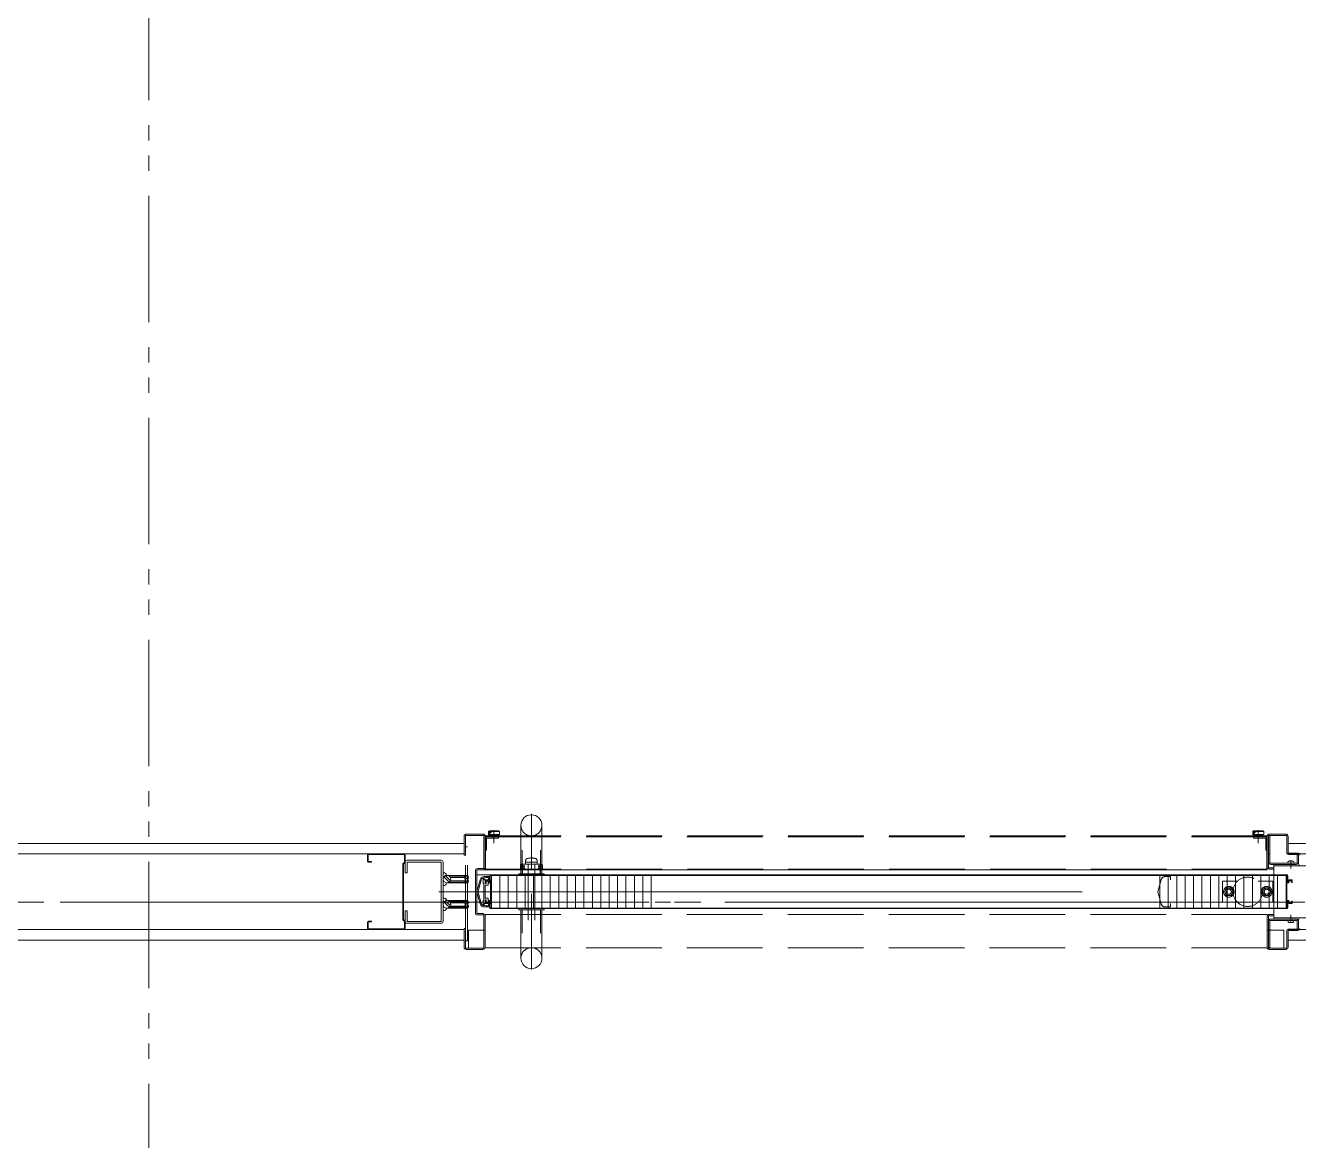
# Model space of a CAD drawing. Units: millimetres at full size. Extents: x -12803 to 120774, y -9413 to 101127.
# Drawn here: x 97128 to 98642, y 8513 to 9839 of the extents above; entities that cross this region are included whole.
import ezdxf

# ---------------------------------------------------------------- set-up
doc = ezdxf.new("R2010")
doc.units = ezdxf.units.MM
doc.header["$LTSCALE"] = 30
for name, pattern in [('CHAIN2', [12, 9, -1, 1, -1]), ('DASHED3', [4, 3, -1]), ('DOUBLE_CHAIN1', [8.8, 5, -1, 0.6, -0.6, 0.6, -1])]:
    doc.linetypes.add(name, pattern=pattern)
doc.layers.add('0-0_NoName', color=7, linetype='Continuous')
for name, color, linetype, lineweight in [('2-0_通芯', 7, 'DOUBLE_CHAIN1', 15), ('2-2_間仕切り芯', 7, 'DOUBLE_CHAIN1', 15), ('2-3_間仕切り', 7, 'Continuous', 15), ('2-A_建具', 7, 'Continuous', 15), ('3-2_AIHO08-壁芯', 7, 'CHAIN2', 15)]:
    doc.layers.add(name, color=color, linetype=linetype, lineweight=lineweight)

# ---------------------------------------------------------------- blocks, each defined once
blk = doc.blocks.new('グループ部品-732')
at = {"layer": '2-2_間仕切り芯'}
blk.add_line((83968.72, 8796.41), (114317.38, 8796.41), dxfattribs=at)
at = {"layer": '2-3_間仕切り'}
for p, q in [((95606.86, 8866.41), (97649.36, 8866.41)), ((98629.36, 8866.41), (103554.36, 8866.41)), ((94724.36, 8853.91), (97649.36, 8853.91)), ((98629.36, 8853.91), (103566.86, 8853.91)), ((94724.36, 8763.91), (97649.36, 8763.91)), ((98629.36, 8763.91), (113381.86, 8763.91)), ((94724.36, 8751.41), (97649.36, 8751.41)), ((98629.36, 8751.41), (113394.36, 8751.41))]:
    blk.add_line(p, q, dxfattribs=at)
at = {"layer": '2-A_建具', "linetype": 'DASHED3'}
for p, q in [((97729.36, 8716.41), (97729.36, 8901.41)), ((97674.86, 8875.61), (98604.36, 8875.61)), ((97674.86, 8835.91), (97674.86, 8875.61)), ((98604.36, 8874.41), (97674.86, 8874.41)), ((97678.36, 8880.41), (97679.36, 8881.41)), ((97678.36, 8880.41), (97678.36, 8876.91)), ((97678.86, 8876.41), (97678.36, 8876.91)), ((97678.36, 8876.91), (97691.36, 8876.91)), ((97678.86, 8880.41), (97678.86, 8876.91)), ((97678.86, 8876.41), (97690.86, 8876.41)), ((97679.36, 8881.41), (97690.36, 8881.41)), ((97679.36, 8880.41), (97679.36, 8877.41)), ((97679.86, 8880.41), (97679.86, 8877.91)), ((97679.86, 8876.41), (97679.86, 8875.61)), ((97680.36, 8880.41), (97680.36, 8878.41)), ((97680.86, 8880.41), (97680.86, 8878.91)), ((97681.36, 8880.41), (97681.36, 8879.41)), ((97681.86, 8880.41), (97681.86, 8879.91)), ((97682.86, 8875.61), (97682.86, 8876.41)), ((97684.86, 8866.62), (97684.86, 8882.26)), ((97686.86, 8875.61), (97686.86, 8876.41)), ((97689.86, 8876.41), (97689.86, 8875.61)), ((97690.36, 8872.81), (97690.36, 8874.41)), ((97690.86, 8876.41), (97691.36, 8876.91)), ((97691.36, 8880.41), (97691.36, 8876.91)), ((98587.36, 8880.41), (98588.36, 8881.41)), ((98587.36, 8880.41), (98587.36, 8876.91)), ((98587.86, 8876.41), (98587.36, 8876.91)), ((98587.36, 8876.91), (98600.36, 8876.91)), ((98587.86, 8880.41), (98587.86, 8876.91)), ((98587.86, 8876.41), (98599.86, 8876.41)), ((98588.36, 8881.41), (98599.36, 8881.41)), ((98588.36, 8880.41), (98588.36, 8877.41)), ((98588.36, 8872.81), (98588.36, 8874.41)), ((98588.86, 8880.41), (98588.86, 8877.91)), ((98588.86, 8876.41), (98588.86, 8875.61)), ((98589.36, 8880.41), (98589.36, 8878.41)), ((98589.86, 8880.41), (98589.86, 8878.91)), ((98590.36, 8880.41), (98590.36, 8879.41)), ((98590.86, 8880.41), (98590.86, 8879.91)), ((98591.86, 8875.61), (98591.86, 8876.41)), ((98593.86, 8866.62), (98593.86, 8882.26)), ((98595.86, 8875.61), (98595.86, 8876.41)), ((98598.86, 8876.41), (98598.86, 8875.61)), ((98599.86, 8876.41), (98600.36, 8876.91)), ((98600.36, 8880.41), (98600.36, 8876.91)), ((98603.86, 8835.91), (98603.86, 8875.61)), ((97650.96, 8750.41), (97650.96, 8862.41)), ((97653.26, 8862.41), (97650.96, 8862.41)), ((97653.26, 8750.41), (97653.26, 8862.41)), ((97675.96, 8858.41), (97674.36, 8858.41)), ((97675.96, 8872.81), (97690.36, 8872.81)), ((97675.96, 8858.41), (97675.96, 8872.81)), ((97718.36, 8830.41), (97718.36, 8858.28)), ((97740.36, 8830.41), (97740.36, 8858.28)), ((98602.76, 8872.81), (98588.36, 8872.81)), ((98602.76, 8858.41), (98602.76, 8872.81)), ((98604.36, 8858.41), (98602.76, 8858.41)), ((97722.36, 8841.91), (97722.36, 8845.57)), ((97722.36, 8843.91), (97736.36, 8843.91)), ((97736.36, 8841.91), (97736.36, 8845.57)), ((98607.56, 8853.91), (98605.96, 8853.91)), ((98632.56, 8845.61), (98632.56, 8836.43)), ((98636.06, 8843.01), (98636.06, 8843.84)), ((97674.86, 8835.91), (98604.36, 8835.91)), ((97721.44, 8838.41), (97716.26, 8838.41)), ((97717.06, 8841.91), (97716.86, 8841.91)), ((97717.06, 8834.91), (97716.86, 8834.91)), ((97717.06, 8841.91), (97717.06, 8834.91)), ((97717.06, 8841.91), (97719.06, 8839.91)), ((97717.06, 8834.91), (97719.06, 8836.91)), ((97718.86, 8830.41), (97718.86, 8840.91)), ((97719.06, 8839.91), (97721.44, 8839.91)), ((97719.06, 8836.91), (97721.44, 8836.91)), ((97738.86, 8841.91), (97719.86, 8841.91)), ((97725.36, 8841.91), (97725.36, 8775.2)), ((97733.36, 8775.2), (97733.36, 8841.91)), ((97739.66, 8839.91), (97737.28, 8839.91)), ((97742.46, 8838.41), (97737.28, 8838.41)), ((97739.66, 8836.91), (97737.28, 8836.91)), ((97741.66, 8841.91), (97739.66, 8839.91)), ((97741.66, 8834.91), (97739.66, 8836.91)), ((97739.86, 8830.41), (97739.86, 8840.91)), ((97741.66, 8841.91), (97741.86, 8841.91)), ((97741.66, 8841.91), (97741.66, 8834.91)), ((97741.66, 8834.91), (97741.86, 8834.91)), ((98612.36, 8828.91), (98612.36, 8788.91)), ((98474.36, 8809.19), (98478.33, 8823.27)), ((98483.14, 8826.91), (98489.36, 8826.91)), ((98489.36, 8826.91), (98489.36, 8822.91)), ((98551.36, 8821.41), (98551.36, 8796.41)), ((98569.11, 8821.41), (98551.36, 8821.41)), ((98611.36, 8821.41), (98593.6, 8821.41)), ((98611.36, 8821.41), (98611.36, 8796.41)), ((98474.36, 8808.63), (98474.36, 8809.19)), ((98474.36, 8808.63), (98478.33, 8794.55)), ((97718.36, 8787.41), (97718.36, 8759.54)), ((97740.36, 8787.41), (97740.36, 8759.54)), ((98483.14, 8790.91), (98489.36, 8790.91)), ((98489.36, 8794.91), (98489.36, 8790.91)), ((98569.11, 8796.41), (98551.36, 8796.41)), ((98611.36, 8796.41), (98593.6, 8796.41)), ((98604.36, 8781.91), (97674.36, 8781.91)), ((98632.56, 8772.21), (98632.56, 8781.39)), ((97654.36, 8742.21), (97654.36, 8763.21)), ((97674.36, 8763.21), (97654.36, 8763.21)), ((98624.36, 8763.21), (98604.36, 8763.21)), ((98624.36, 8763.21), (98624.36, 8742.21)), ((97653.26, 8750.41), (97650.96, 8750.41)), ((98604.36, 8742.21), (97654.36, 8742.21))]:
    blk.add_line(p, q, dxfattribs=at)
at = {"layer": '2-A_建具'}
for p, q in [((97649.36, 8852.41), (97649.36, 8875.01)), ((97650.96, 8852.41), (97650.96, 8875.81)), ((97672.76, 8875.81), (97650.96, 8875.81)), ((97671.96, 8877.41), (97651.76, 8877.41)), ((97672.76, 8836.51), (97672.76, 8875.81)), ((97674.36, 8837.31), (97674.36, 8875.01)), ((97716.86, 8830.41), (97716.86, 8887.91)), ((97741.86, 8830.41), (97741.86, 8887.91)), ((98604.36, 8838.31), (98604.36, 8875.01)), ((98627.76, 8875.81), (98605.96, 8875.81)), ((98607.56, 8875.31), (98605.96, 8875.31)), ((98626.96, 8877.41), (98606.76, 8877.41)), ((98607.56, 8843.01), (98607.56, 8875.31)), ((98627.76, 8855.71), (98627.76, 8875.81)), ((98629.36, 8854.91), (98629.36, 8875.01)), ((97534.36, 8845.11), (97534.36, 8852.71)), ((97535.16, 8853.11), (97535.16, 8844.71)), ((97578.56, 8853.11), (97535.16, 8853.11)), ((97539.36, 8844.71), (97535.16, 8844.71)), ((97578.16, 8853.91), (97535.56, 8853.91)), ((97539.36, 8843.91), (97535.56, 8843.91)), ((97539.36, 8843.91), (97539.36, 8844.71)), ((97576.56, 8842.24), (97578.56, 8844.24)), ((97577.36, 8841.91), (97579, 8843.56)), ((97578.56, 8853.11), (97578.56, 8844.24)), ((97579.36, 8844.41), (97579.36, 8852.71)), ((97579.36, 8844.01), (97579.36, 8831.41)), ((97622.06, 8844.11), (97581.66, 8844.11)), ((97581.66, 8844.11), (97581.66, 8831.41)), ((97621.96, 8846.41), (97581.76, 8846.41)), ((97622.06, 8844.11), (97622.06, 8773.71)), ((97624.36, 8844.01), (97624.36, 8773.81)), ((97650.96, 8852.41), (97649.36, 8852.41)), ((98640.16, 8843.01), (98607.56, 8843.01)), ((98629.06, 8843.01), (98629.06, 8843.84)), ((98640.96, 8854.91), (98629.36, 8854.91)), ((98641.76, 8853.31), (98630.16, 8853.31)), ((98640.16, 8843.01), (98640.16, 8853.31)), ((98641.76, 8842.21), (98641.76, 8853.31)), ((97576.56, 8842.24), (97576.56, 8775.58)), ((97577.36, 8841.91), (97577.36, 8775.91)), ((97581.66, 8831.41), (97579.36, 8831.41)), ((97624.36, 8816.45), (97624.36, 8831.37)), ((97626.8, 8828.19), (97632.95, 8822.04)), ((97652.86, 8828.41), (97628.86, 8828.41)), ((97662.76, 8783.71), (97662.76, 8834.11)), ((97671.96, 8834.91), (97664.36, 8834.91)), ((98604.36, 8834.91), (97664.36, 8834.91)), ((98604.36, 8828.91), (97664.36, 8828.91)), ((97672.76, 8836.51), (97665.16, 8836.51)), ((97679.76, 8821.41), (97679.76, 8828.01)), ((97680.36, 8821.41), (97680.36, 8828.31)), ((98628.36, 8828.31), (97680.36, 8828.31)), ((97880.73, 8828.91), (97680.66, 8828.91)), ((97680.86, 8828.16), (97681.36, 8828.16)), ((97681.86, 8789.51), (97681.86, 8828.31)), ((97691.86, 8789.51), (97691.86, 8828.31)), ((97701.86, 8789.51), (97701.86, 8828.31)), ((97711.86, 8789.51), (97711.86, 8828.31)), ((97744.36, 8830.41), (97714.36, 8830.41)), ((97714.36, 8828.91), (97714.36, 8830.41)), ((97721.86, 8789.51), (97721.86, 8828.31)), ((97731.86, 8789.51), (97731.86, 8828.31)), ((97741.86, 8789.51), (97741.86, 8828.31)), ((97744.36, 8828.91), (97744.36, 8830.41)), ((97751.86, 8789.51), (97751.86, 8828.31)), ((97761.86, 8789.51), (97761.86, 8828.31)), ((97771.86, 8789.51), (97771.86, 8828.31)), ((97781.86, 8789.51), (97781.86, 8828.31)), ((97791.86, 8789.51), (97791.86, 8828.31)), ((97801.86, 8789.51), (97801.86, 8828.31)), ((97811.86, 8789.51), (97811.86, 8828.31)), ((97821.86, 8789.51), (97821.86, 8828.31)), ((97831.86, 8789.51), (97831.86, 8828.31)), ((97841.86, 8789.51), (97841.86, 8828.31)), ((97851.86, 8789.51), (97851.86, 8828.31)), ((97861.86, 8789.51), (97861.86, 8828.31)), ((97871.86, 8789.51), (97871.86, 8828.31)), ((98628.06, 8828.91), (98472.73, 8828.91)), ((98476.86, 8789.51), (98476.86, 8828.31)), ((98486.86, 8789.51), (98486.86, 8828.31)), ((98496.86, 8789.51), (98496.86, 8828.31)), ((98506.86, 8789.51), (98506.86, 8828.31)), ((98516.86, 8789.51), (98516.86, 8828.31)), ((98526.86, 8789.51), (98526.86, 8828.31)), ((98536.86, 8789.51), (98536.86, 8828.31)), ((98546.86, 8789.51), (98546.86, 8828.31)), ((98556.86, 8789.51), (98556.86, 8828.31)), ((98566.86, 8789.51), (98566.86, 8828.31)), ((98576.86, 8789.51), (98576.86, 8828.31)), ((98586.86, 8789.51), (98586.86, 8828.31)), ((98596.86, 8789.51), (98596.86, 8828.31)), ((98612.36, 8835.91), (98606.76, 8835.91)), ((98606.86, 8789.51), (98606.86, 8828.31)), ((98639.36, 8841.41), (98608.36, 8841.41)), ((98612.36, 8841.41), (98612.36, 8828.91)), ((98612.36, 8839.81), (99464.36, 8839.81)), ((98616.86, 8789.51), (98616.86, 8828.31)), ((98626.86, 8789.51), (98626.86, 8828.31)), ((98627.86, 8828.16), (98627.36, 8828.16)), ((98628.96, 8821.41), (98628.96, 8828.01)), ((97625.39, 8826.78), (97631.72, 8820.44)), ((97652.86, 8819.41), (97628.86, 8819.41)), ((97651.7, 8827.41), (97631.68, 8827.41)), ((97654.01, 8820.41), (97631.68, 8820.41)), ((97651.37, 8825.91), (97632.89, 8825.91)), ((97654.34, 8821.91), (97632.89, 8821.91)), ((97651.36, 8823.81), (97651.36, 8823.91)), ((97664.43, 8809.45), (97668.33, 8823.27)), ((97665.99, 8809.45), (97669.77, 8822.86)), ((97671.86, 8825.41), (97671.86, 8818.91)), ((97671.86, 8818.91), (97672.86, 8818.91)), ((97672.86, 8818.91), (97672.86, 8798.91)), ((97673.14, 8826.91), (97679.36, 8826.91)), ((97673.36, 8825.41), (97673.36, 8822.91)), ((97673.36, 8822.91), (97674.36, 8822.91)), ((97674.36, 8822.91), (97674.36, 8818.66)), ((97674.36, 8822.41), (97674.86, 8820.91)), ((97674.36, 8818.66), (97675.56, 8818.66)), ((97674.36, 8816.66), (97677.86, 8816.66)), ((97674.36, 8816.66), (97674.36, 8801.16)), ((97678.01, 8822.91), (97674.86, 8822.91)), ((97675.36, 8825.71), (97678.16, 8825.71)), ((97675.56, 8821.16), (97675.56, 8818.66)), ((97676.06, 8821.66), (97677.36, 8821.66)), ((97677.86, 8821.16), (97677.86, 8816.66)), ((97678, 8821.91), (97678.47, 8819.8)), ((97678.16, 8825.71), (97678.16, 8822.91)), ((97678.16, 8822.91), (97679.36, 8822.91)), ((97678.95, 8819.41), (97680.86, 8819.41)), ((97678.99, 8822.07), (97679.36, 8820.41)), ((97679.36, 8826.91), (97679.36, 8822.91)), ((97679.36, 8820.41), (97680.86, 8820.41)), ((97679.76, 8821.41), (97680.36, 8821.41)), ((97680.86, 8798.41), (97680.86, 8819.41)), ((98627.86, 8823.16), (98627.86, 8820.41)), ((98628.36, 8823.16), (98627.86, 8823.16)), ((98629.36, 8820.41), (98627.86, 8820.41)), ((98629.76, 8819.41), (98627.86, 8819.41)), ((98627.86, 8819.41), (98627.86, 8798.41)), ((98629.72, 8822.07), (98629.36, 8820.41)), ((98630.71, 8821.91), (98630.25, 8819.8)), ((98630.71, 8822.91), (98633.86, 8822.91)), ((98634.36, 8822.41), (98634.36, 8820.41)), ((98384.36, 8808.91), (97619.36, 8808.91)), ((97624.36, 8786.45), (97624.36, 8801.37)), ((97626.8, 8798.19), (97632.95, 8792.04)), ((97652.86, 8798.41), (97628.86, 8798.41)), ((97651.7, 8797.41), (97631.68, 8797.41)), ((97664.43, 8808.37), (97668.33, 8794.55)), ((97665.99, 8808.37), (97669.77, 8794.96)), ((97671.86, 8798.91), (97672.86, 8798.91)), ((97671.86, 8792.41), (97671.86, 8798.91)), ((97674.36, 8801.16), (97677.86, 8801.16)), ((97674.36, 8799.16), (97675.56, 8799.16)), ((97675.56, 8796.66), (97675.56, 8799.16)), ((97677.86, 8796.66), (97677.86, 8801.16)), ((97678, 8795.91), (97678.47, 8798.02)), ((97678.95, 8798.41), (97680.86, 8798.41)), ((97678.99, 8795.75), (97679.36, 8797.41)), ((97679.36, 8797.41), (97680.86, 8797.41)), ((97680.86, 8794.66), (97680.86, 8797.41)), ((98629.76, 8798.41), (98627.86, 8798.41)), ((98629.36, 8797.41), (98627.86, 8797.41)), ((98629.72, 8795.75), (98629.36, 8797.41)), ((98630.71, 8795.91), (98630.25, 8798.02)), ((98634.36, 8795.41), (98634.36, 8797.41)), ((97712.27, 8796.41), (97529.36, 8796.41)), ((97581.66, 8786.41), (97579.36, 8786.41)), ((97579.36, 8786.41), (97579.36, 8773.81)), ((97581.66, 8786.41), (97581.66, 8773.71)), ((97625.39, 8796.78), (97631.72, 8790.44)), ((97652.86, 8789.41), (97628.86, 8789.41)), ((97654.01, 8790.41), (97631.68, 8790.41)), ((97651.37, 8795.91), (97632.89, 8795.91)), ((97654.34, 8791.91), (97632.89, 8791.91)), ((97651.36, 8793.81), (97651.36, 8793.91)), ((97673.14, 8790.91), (97679.36, 8790.91)), ((97673.36, 8792.41), (97673.36, 8794.91)), ((97678.01, 8794.91), (97674.86, 8794.91)), ((97675.36, 8792.11), (97678.16, 8792.11)), ((97676.06, 8796.16), (97677.36, 8796.16)), ((97678.16, 8794.91), (97679.36, 8794.91)), ((97678.16, 8792.11), (97678.16, 8794.91)), ((97679.36, 8790.91), (97679.36, 8794.91)), ((97679.76, 8796.41), (97680.36, 8796.41)), ((97679.76, 8789.81), (97679.76, 8796.41)), ((97680.36, 8789.51), (97680.36, 8796.41)), ((97680.36, 8794.66), (97680.86, 8794.66)), ((98628.36, 8789.51), (97680.36, 8789.51)), ((98628.06, 8788.91), (97680.66, 8788.91)), ((97680.86, 8789.66), (97681.36, 8789.66)), ((97714.36, 8788.91), (97714.36, 8787.41)), ((97744.36, 8788.91), (97714.36, 8788.91)), ((97744.36, 8787.41), (97714.36, 8787.41)), ((97716.86, 8787.41), (97716.86, 8729.91)), ((97741.86, 8787.41), (97741.86, 8729.91)), ((97744.36, 8788.91), (97744.36, 8787.41)), ((98612.36, 8788.91), (98612.36, 8776.41)), ((98627.86, 8789.66), (98627.36, 8789.66)), ((98628.96, 8796.41), (98628.36, 8796.41)), ((98628.36, 8789.51), (98628.36, 8796.41)), ((98628.96, 8789.81), (98628.96, 8796.41)), ((98630.71, 8794.91), (98633.86, 8794.91)), ((97534.36, 8765.11), (97534.36, 8772.71)), ((97539.36, 8773.11), (97535.16, 8773.11)), ((97535.16, 8773.11), (97535.16, 8764.71)), ((97539.36, 8773.91), (97535.56, 8773.91)), ((97539.36, 8773.11), (97539.36, 8773.91)), ((97578.56, 8773.58), (97576.56, 8775.58)), ((97579, 8774.26), (97577.36, 8775.91)), ((97578.56, 8773.58), (97578.56, 8764.71)), ((97579.36, 8765.11), (97579.36, 8773.41)), ((97622.06, 8773.71), (97581.66, 8773.71)), ((97621.96, 8771.41), (97581.76, 8771.41)), ((97672.76, 8781.31), (97665.16, 8781.31)), ((97672.76, 8742.01), (97672.76, 8781.31)), ((97674.36, 8763.21), (97674.36, 8781.91)), ((97674.36, 8742.81), (97674.36, 8780.51)), ((98604.36, 8779.51), (98604.36, 8742.81)), ((98612.36, 8781.91), (98606.76, 8781.91)), ((98607.56, 8774.81), (98607.56, 8742.51)), ((98640.16, 8774.81), (98607.56, 8774.81)), ((98639.36, 8776.41), (98608.36, 8776.41)), ((98612.36, 8778.01), (99464.36, 8778.01)), ((98629.06, 8774.81), (98629.06, 8773.98)), ((98636.06, 8774.81), (98636.06, 8773.98)), ((98640.16, 8774.81), (98640.16, 8764.51)), ((98641.76, 8775.61), (98641.76, 8764.51)), ((97578.56, 8764.71), (97535.16, 8764.71)), ((97578.16, 8763.91), (97535.56, 8763.91)), ((97649.36, 8765.41), (97649.36, 8742.81)), ((97650.96, 8765.41), (97649.36, 8765.41)), ((97650.96, 8742.01), (97650.96, 8765.41)), ((98607.56, 8763.91), (98605.96, 8763.91)), ((98627.76, 8762.11), (98627.76, 8742.01)), ((98629.36, 8762.91), (98629.36, 8742.81)), ((98640.96, 8762.91), (98629.36, 8762.91)), ((98641.76, 8764.51), (98630.16, 8764.51)), ((97672.76, 8742.01), (97650.96, 8742.01)), ((97671.96, 8740.41), (97651.76, 8740.41)), ((98607.56, 8742.51), (98605.96, 8742.51)), ((98627.76, 8742.01), (98605.96, 8742.01)), ((98626.96, 8740.41), (98606.76, 8740.41))]:
    blk.add_line(p, q, dxfattribs=at)
at = {"layer": '2-A_建具', "linetype": 'DASHED3'}
for points in [[(97690.36, 8881.41), (97691.36, 8880.41), (97678.36, 8880.41)], [(98599.36, 8881.41), (98600.36, 8880.41), (98587.36, 8880.41)]]:
    blk.add_lwpolyline(points, dxfattribs=at)
at = {"layer": '2-A_建具'}
for points in [[(98612.36, 8835.91), (98612.36, 8837.51), (98605.96, 8837.51), (98605.96, 8875.81)], [(97671.96, 8782.91), (97664.36, 8782.91), (97664.36, 8834.91)], [(98628.96, 8821.41), (98628.36, 8821.41), (98628.36, 8828.31)], [(97671.86, 8825.41), (97674.36, 8825.41), (97675.36, 8825.71)], [(97675.36, 8820.41), (97675.36, 8821.91), (97678.01, 8821.91)], [(97680.36, 8823.16), (97680.86, 8823.16), (97680.86, 8820.41)], [(98633.36, 8820.41), (98633.36, 8821.91), (98630.71, 8821.91)], [(97673.36, 8794.91), (97674.36, 8794.91), (97674.36, 8799.16)], [(97675.36, 8797.41), (97675.36, 8795.91), (97678.01, 8795.91)], [(97681.86, 8809.21), (97681.56, 8808.91), (97681.86, 8808.61)], [(98626.86, 8808.61), (98627.16, 8808.91), (98626.86, 8809.21)], [(98628.36, 8794.66), (98627.86, 8794.66), (98627.86, 8797.41)], [(98633.36, 8797.41), (98633.36, 8795.91), (98630.71, 8795.91)], [(97671.86, 8792.41), (97674.36, 8792.41), (97675.36, 8792.11)], [(98612.36, 8781.91), (98612.36, 8780.31), (98605.96, 8780.31), (98605.96, 8742.01)]]:
    blk.add_lwpolyline(points, dxfattribs=at)
at = {"layer": '2-A_建具', "linetype": 'DASHED3'}
for points in [[(98556.19, 8804.3), (98561.52, 8804.3), (98564.18, 8808.91), (98561.52, 8813.52), (98556.19, 8813.52), (98553.53, 8808.91)], [(98606.52, 8804.3), (98601.19, 8804.3), (98598.53, 8808.91), (98601.19, 8813.52), (98606.52, 8813.52), (98609.18, 8808.91)]]:
    blk.add_lwpolyline(points, close=True, dxfattribs=at)
at = {"layer": '2-A_建具'}
for centre in [(97628.86, 8823.91), (97628.86, 8793.91)]:
    blk.add_circle(centre, 4.5, dxfattribs=at)
at = {"layer": '2-A_建具', "linetype": 'DASHED3'}
for centre, radius in [((98558.86, 8808.91), 6.38), ((98558.86, 8808.91), 4.61), ((98581.36, 8808.91), 17.5), ((98603.86, 8808.91), 6.38), ((98603.86, 8808.91), 4.61), ((98558.86, 8808.91), 3), ((98603.86, 8808.91), 3)]:
    blk.add_circle(centre, radius, dxfattribs=at)
at = {"layer": '2-A_建具'}
for centre, radius, start, end in [((97729.36, 8887.91), 12.5, 0, 180), ((97651.76, 8875.01), 2.4, 90, 180), ((97671.96, 8875.01), 2.4, 0, 90), ((98606.76, 8875.01), 2.4, 90, 180), ((98626.96, 8875.01), 2.4, 0, 90), ((97535.56, 8852.71), 1.2, 90, 180), ((97535.56, 8845.11), 1.2, 180, 270), ((97578.16, 8852.71), 1.2, 0, 90), ((97578.16, 8844.41), 1.2, 315, 0), ((97581.76, 8844.01), 2.4, 90, 180), ((97621.96, 8844.01), 2.4, 0, 90), ((98608.36, 8843.81), 2.4, 180, 270), ((98630.16, 8855.71), 2.4, 180, 270), ((98639.36, 8843.81), 2.4, 270, 0), ((98640.96, 8852.51), 2.4, 0, 90), ((97624.93, 8827.37), 4.02, 14.9838, 98.17994), ((97651.36, 8828.41), 1, 90, 270), ((97651.36, 8826.61), 1, 90, 270), ((97653.79, 8826.16), 2.44, 112.61986, 247.38014), ((97651.92, 8826.16), 2.44, 292.61986, 67.38014), ((97665.16, 8834.11), 2.4, 90, 180), ((97671.96, 8837.31), 2.4, 270, 0), ((97680.66, 8828.01), 0.9, 90, 180), ((97680.86, 8827.66), 0.5, 89.99996, 180.00004), ((97681.36, 8827.66), 0.5, 359.99996, 90.00004), ((98606.76, 8838.31), 2.4, 180, 270), ((98627.36, 8827.66), 0.5, 89.99996, 180.00004), ((98627.86, 8827.66), 0.5, 359.99996, 90.00004), ((98628.06, 8828.01), 0.9, 0, 90), ((98644.16, 8842.21), 2.4, 180, 270), ((97624.93, 8820.45), 4.02, 261.82006, 345.0162), ((97651.36, 8824.81), 1, 90, 270), ((97651.36, 8823.01), 1, 90, 270), ((97651.36, 8821.21), 1, 90, 270), ((97651.36, 8819.41), 1, 90, 270), ((97651.92, 8821.66), 2.44, 292.61986, 67.38014), ((97673.14, 8821.91), 5, 90, 164.24546), ((97673.14, 8821.91), 3.5, 111.53229, 164.24546), ((97674.86, 8822.41), 0.5, 90, 180), ((97674.86, 8820.41), 0.5, 90, 180), ((97674.86, 8820.41), 0.5, 270, 0), ((97676.06, 8821.16), 0.5, 90, 180), ((97677.36, 8821.16), 0.5, 0, 90), ((97678.01, 8821.91), 1, 9.21899, 90), ((97678.95, 8819.91), 0.5, 192.33073, 270), ((98630.71, 8821.91), 1, 90, 170.78101), ((98629.76, 8819.91), 0.5, 270, 347.66927), ((98633.86, 8820.41), 0.5, 180, 270), ((98633.86, 8822.41), 0.5, 0, 90), ((98633.86, 8820.41), 0.5, 270, 0), ((97624.93, 8797.37), 4.02, 14.9838, 98.17994), ((97651.36, 8798.41), 1, 90, 270), ((97651.36, 8796.61), 1, 90, 270), ((97653.79, 8796.16), 2.44, 112.61986, 247.38014), ((97651.92, 8796.16), 2.44, 292.61986, 67.38014), ((97666.36, 8808.91), 2, 164.24546, 195.75454), ((97667.91, 8808.91), 2, 164.24546, 195.75454), ((97674.86, 8797.41), 0.5, 90, 180), ((97674.86, 8797.41), 0.5, 0, 90), ((97678.95, 8797.91), 0.5, 90, 167.66927), ((98629.76, 8797.91), 0.5, 12.33073, 90), ((98633.86, 8797.41), 0.5, 90, 180), ((98633.86, 8797.41), 0.5, 0, 90), ((97624.93, 8790.45), 4.02, 261.82006, 345.0162), ((97651.36, 8794.81), 1, 90, 270), ((97651.36, 8793.01), 1, 90, 270), ((97651.36, 8791.21), 1, 90, 270), ((97651.36, 8789.41), 1, 90, 270), ((97651.92, 8791.66), 2.44, 292.61986, 67.38014), ((97665.16, 8783.71), 2.4, 180, 270), ((97673.14, 8795.91), 5, 195.75454, 270), ((97673.14, 8795.91), 3.5, 195.75454, 248.46771), ((97671.96, 8780.51), 2.4, 6.11992, 90), ((97674.86, 8795.41), 0.5, 180, 270), ((97676.06, 8796.66), 0.5, 180, 270), ((97677.36, 8796.66), 0.5, 270, 0), ((97678.01, 8795.91), 1, 270, 350.78101), ((97680.66, 8789.81), 0.9, 180, 270), ((97680.86, 8790.16), 0.5, 179.99996, 270.00004), ((97681.36, 8790.16), 0.5, 269.99996, 0.00004), ((98627.36, 8790.16), 0.5, 179.99996, 270.00004), ((98627.86, 8790.16), 0.5, 269.99996, 0.00004), ((98628.06, 8789.81), 0.9, 270, 0), ((98630.71, 8795.91), 1, 189.21899, 270), ((98633.86, 8795.41), 0.5, 270, 0), ((97535.56, 8772.71), 1.2, 90, 180), ((97578.16, 8773.41), 1.2, 0, 45), ((97581.76, 8773.81), 2.4, 180, 270), ((97621.96, 8773.81), 2.4, 270, 0), ((98606.76, 8779.51), 2.4, 90, 180), ((98608.36, 8774.01), 2.4, 90, 180), ((98630.56, 8773.98), 1.5, 180, 254.53399), ((98632.56, 8781.21), 9, 254.53399, 285.46601), ((98634.56, 8773.98), 1.5, 285.46601, 0), ((98639.36, 8774.01), 2.4, 0, 90), ((98644.16, 8775.61), 2.4, 90, 180), ((97535.56, 8765.11), 1.2, 180, 270), ((97578.16, 8765.11), 1.2, 270, 0), ((98630.16, 8762.11), 2.4, 90, 180), ((98640.96, 8765.31), 2.4, 270, 0), ((97651.76, 8742.81), 2.4, 180, 270), ((97671.96, 8742.81), 2.4, 270, 358.47871), ((98606.76, 8742.81), 2.4, 180, 270), ((98626.96, 8742.81), 2.4, 270, 0), ((97729.36, 8729.91), 12.5, 180, 0)]:
    blk.add_arc(centre, radius, start, end, dxfattribs=at)
at = {"layer": '2-A_建具', "linetype": 'DASHED3'}
for centre, radius, start, end in [((97676.76, 8872.01), 2.4, 90, 180), ((97729.36, 8887.91), 12.5, 180, 0), ((98601.96, 8872.01), 2.4, 0, 90), ((97725.36, 8845.57), 3, 105.46601, 180), ((97729.36, 8831.11), 18, 74.53399, 105.46601), ((97733.36, 8845.57), 3, 0, 74.53399), ((98630.56, 8843.84), 1.5, 105.46601, 180), ((98632.56, 8836.61), 9, 74.53399, 105.46601), ((98634.56, 8843.84), 1.5, 0, 74.53399), ((97726.76, 8838.41), 10.51, 160.54484, 199.45516), ((97719.86, 8840.91), 1, 90, 180), ((97738.86, 8840.91), 1, 0, 90), ((97731.95, 8838.41), 10.51, 340.54484, 19.45516), ((98483.14, 8821.91), 5, 90, 164.24546), ((98483.14, 8795.91), 5, 195.75454, 270), ((97729.36, 8729.91), 12.5, 0, 180)]:
    blk.add_arc(centre, radius, start, end, dxfattribs=at)
at = {"layer": '3-2_AIHO08-壁芯'}
blk.add_line((113349.36, 8796.41), (84974.36, 8796.41), dxfattribs=at)
blk = doc.blocks.new('グループ部品-763')
at = {"layer": '2-A_建具', "linetype": 'DASHED3'}
for p, q in [((97729.36, 8716.41), (97729.36, 8901.41)), ((97674.86, 8875.61), (98604.36, 8875.61)), ((97674.86, 8835.91), (97674.86, 8875.61)), ((98604.36, 8874.41), (97674.86, 8874.41)), ((97678.36, 8880.41), (97679.36, 8881.41)), ((97678.36, 8880.41), (97678.36, 8876.91)), ((97678.86, 8876.41), (97678.36, 8876.91)), ((97678.36, 8876.91), (97691.36, 8876.91)), ((97678.86, 8880.41), (97678.86, 8876.91)), ((97678.86, 8876.41), (97690.86, 8876.41)), ((97679.36, 8881.41), (97690.36, 8881.41)), ((97679.36, 8880.41), (97679.36, 8877.41)), ((97679.86, 8880.41), (97679.86, 8877.91)), ((97679.86, 8876.41), (97679.86, 8875.61)), ((97680.36, 8880.41), (97680.36, 8878.41)), ((97680.86, 8880.41), (97680.86, 8878.91)), ((97681.36, 8880.41), (97681.36, 8879.41)), ((97681.86, 8880.41), (97681.86, 8879.91)), ((97682.86, 8875.61), (97682.86, 8876.41)), ((97684.86, 8866.62), (97684.86, 8882.26)), ((97686.86, 8875.61), (97686.86, 8876.41)), ((97689.86, 8876.41), (97689.86, 8875.61)), ((97690.36, 8872.81), (97690.36, 8874.41)), ((97690.86, 8876.41), (97691.36, 8876.91)), ((97691.36, 8880.41), (97691.36, 8876.91)), ((98587.36, 8880.41), (98588.36, 8881.41)), ((98587.36, 8880.41), (98587.36, 8876.91)), ((98587.86, 8876.41), (98587.36, 8876.91)), ((98587.36, 8876.91), (98600.36, 8876.91)), ((98587.86, 8880.41), (98587.86, 8876.91)), ((98587.86, 8876.41), (98599.86, 8876.41)), ((98588.36, 8881.41), (98599.36, 8881.41)), ((98588.36, 8880.41), (98588.36, 8877.41)), ((98588.36, 8872.81), (98588.36, 8874.41)), ((98588.86, 8880.41), (98588.86, 8877.91)), ((98588.86, 8876.41), (98588.86, 8875.61)), ((98589.36, 8880.41), (98589.36, 8878.41)), ((98589.86, 8880.41), (98589.86, 8878.91)), ((98590.36, 8880.41), (98590.36, 8879.41)), ((98590.86, 8880.41), (98590.86, 8879.91)), ((98591.86, 8875.61), (98591.86, 8876.41)), ((98593.86, 8866.62), (98593.86, 8882.26)), ((98595.86, 8875.61), (98595.86, 8876.41)), ((98598.86, 8876.41), (98598.86, 8875.61)), ((98599.86, 8876.41), (98600.36, 8876.91)), ((98600.36, 8880.41), (98600.36, 8876.91)), ((98603.86, 8835.91), (98603.86, 8875.61)), ((97650.96, 8750.41), (97650.96, 8862.41)), ((97653.26, 8862.41), (97650.96, 8862.41)), ((97653.26, 8750.41), (97653.26, 8862.41)), ((97675.96, 8858.41), (97674.36, 8858.41)), ((97675.96, 8872.81), (97690.36, 8872.81)), ((97675.96, 8858.41), (97675.96, 8872.81)), ((97718.36, 8830.41), (97718.36, 8858.28)), ((97740.36, 8830.41), (97740.36, 8858.28)), ((98602.76, 8872.81), (98588.36, 8872.81)), ((98602.76, 8858.41), (98602.76, 8872.81)), ((98604.36, 8858.41), (98602.76, 8858.41)), ((97722.36, 8841.91), (97722.36, 8845.57)), ((97722.36, 8843.91), (97736.36, 8843.91)), ((97736.36, 8841.91), (97736.36, 8845.57)), ((98607.56, 8853.91), (98605.96, 8853.91)), ((98632.56, 8845.61), (98632.56, 8836.43)), ((98636.06, 8843.01), (98636.06, 8843.84)), ((97674.86, 8835.91), (98604.36, 8835.91)), ((97721.44, 8838.41), (97716.26, 8838.41)), ((97717.06, 8841.91), (97716.86, 8841.91)), ((97717.06, 8834.91), (97716.86, 8834.91)), ((97717.06, 8841.91), (97717.06, 8834.91)), ((97717.06, 8841.91), (97719.06, 8839.91)), ((97717.06, 8834.91), (97719.06, 8836.91)), ((97718.86, 8830.41), (97718.86, 8840.91)), ((97719.06, 8839.91), (97721.44, 8839.91)), ((97719.06, 8836.91), (97721.44, 8836.91)), ((97738.86, 8841.91), (97719.86, 8841.91)), ((97725.36, 8841.91), (97725.36, 8775.2)), ((97733.36, 8775.2), (97733.36, 8841.91)), ((97739.66, 8839.91), (97737.28, 8839.91)), ((97742.46, 8838.41), (97737.28, 8838.41)), ((97739.66, 8836.91), (97737.28, 8836.91)), ((97741.66, 8841.91), (97739.66, 8839.91)), ((97741.66, 8834.91), (97739.66, 8836.91)), ((97739.86, 8830.41), (97739.86, 8840.91)), ((97741.66, 8841.91), (97741.86, 8841.91)), ((97741.66, 8841.91), (97741.66, 8834.91)), ((97741.66, 8834.91), (97741.86, 8834.91)), ((98612.36, 8828.91), (98612.36, 8788.91)), ((98474.36, 8809.19), (98478.33, 8823.27)), ((98483.14, 8826.91), (98489.36, 8826.91)), ((98489.36, 8826.91), (98489.36, 8822.91)), ((98551.36, 8821.41), (98551.36, 8796.41)), ((98569.11, 8821.41), (98551.36, 8821.41)), ((98611.36, 8821.41), (98593.6, 8821.41)), ((98611.36, 8821.41), (98611.36, 8796.41)), ((98474.36, 8808.63), (98474.36, 8809.19)), ((98474.36, 8808.63), (98478.33, 8794.55)), ((97718.36, 8787.41), (97718.36, 8759.54)), ((97740.36, 8787.41), (97740.36, 8759.54)), ((98483.14, 8790.91), (98489.36, 8790.91)), ((98489.36, 8794.91), (98489.36, 8790.91)), ((98569.11, 8796.41), (98551.36, 8796.41)), ((98611.36, 8796.41), (98593.6, 8796.41)), ((98604.36, 8781.91), (97674.36, 8781.91)), ((98632.56, 8772.21), (98632.56, 8781.39)), ((97654.36, 8742.21), (97654.36, 8763.21)), ((97674.36, 8763.21), (97654.36, 8763.21)), ((98624.36, 8763.21), (98604.36, 8763.21)), ((98624.36, 8763.21), (98624.36, 8742.21)), ((97653.26, 8750.41), (97650.96, 8750.41)), ((98604.36, 8742.21), (97654.36, 8742.21))]:
    blk.add_line(p, q, dxfattribs=at)
at = {"layer": '2-A_建具'}
for p, q in [((97649.36, 8852.41), (97649.36, 8875.01)), ((97650.96, 8852.41), (97650.96, 8875.81)), ((97672.76, 8875.81), (97650.96, 8875.81)), ((97671.96, 8877.41), (97651.76, 8877.41)), ((97672.76, 8836.51), (97672.76, 8875.81)), ((97674.36, 8837.31), (97674.36, 8875.01)), ((97716.86, 8830.41), (97716.86, 8887.91)), ((97741.86, 8830.41), (97741.86, 8887.91)), ((98604.36, 8838.31), (98604.36, 8875.01)), ((98627.76, 8875.81), (98605.96, 8875.81)), ((98607.56, 8875.31), (98605.96, 8875.31)), ((98626.96, 8877.41), (98606.76, 8877.41)), ((98607.56, 8843.01), (98607.56, 8875.31)), ((98627.76, 8855.71), (98627.76, 8875.81)), ((98629.36, 8854.91), (98629.36, 8875.01)), ((97534.36, 8845.11), (97534.36, 8852.71)), ((97535.16, 8853.11), (97535.16, 8844.71)), ((97578.56, 8853.11), (97535.16, 8853.11)), ((97539.36, 8844.71), (97535.16, 8844.71)), ((97578.16, 8853.91), (97535.56, 8853.91)), ((97539.36, 8843.91), (97535.56, 8843.91)), ((97539.36, 8843.91), (97539.36, 8844.71)), ((97576.56, 8842.24), (97578.56, 8844.24)), ((97577.36, 8841.91), (97579, 8843.56)), ((97578.56, 8853.11), (97578.56, 8844.24)), ((97579.36, 8844.41), (97579.36, 8852.71)), ((97579.36, 8844.01), (97579.36, 8831.41)), ((97622.06, 8844.11), (97581.66, 8844.11)), ((97581.66, 8844.11), (97581.66, 8831.41)), ((97621.96, 8846.41), (97581.76, 8846.41)), ((97622.06, 8844.11), (97622.06, 8773.71)), ((97624.36, 8844.01), (97624.36, 8773.81)), ((97650.96, 8852.41), (97649.36, 8852.41)), ((98640.16, 8843.01), (98607.56, 8843.01)), ((98629.06, 8843.01), (98629.06, 8843.84)), ((98640.96, 8854.91), (98629.36, 8854.91)), ((98641.76, 8853.31), (98630.16, 8853.31)), ((98640.16, 8843.01), (98640.16, 8853.31)), ((98641.76, 8842.21), (98641.76, 8853.31)), ((97576.56, 8842.24), (97576.56, 8775.58)), ((97577.36, 8841.91), (97577.36, 8775.91)), ((97581.66, 8831.41), (97579.36, 8831.41)), ((97624.36, 8816.45), (97624.36, 8831.37)), ((97626.8, 8828.19), (97632.95, 8822.04)), ((97652.86, 8828.41), (97628.86, 8828.41)), ((97662.76, 8783.71), (97662.76, 8834.11)), ((97671.96, 8834.91), (97664.36, 8834.91)), ((98604.36, 8834.91), (97664.36, 8834.91)), ((98604.36, 8828.91), (97664.36, 8828.91)), ((97672.76, 8836.51), (97665.16, 8836.51)), ((97679.76, 8821.41), (97679.76, 8828.01)), ((97680.36, 8821.41), (97680.36, 8828.31)), ((98628.36, 8828.31), (97680.36, 8828.31)), ((97880.73, 8828.91), (97680.66, 8828.91)), ((97680.86, 8828.16), (97681.36, 8828.16)), ((97681.86, 8789.51), (97681.86, 8828.31)), ((97691.86, 8789.51), (97691.86, 8828.31)), ((97701.86, 8789.51), (97701.86, 8828.31)), ((97711.86, 8789.51), (97711.86, 8828.31)), ((97744.36, 8830.41), (97714.36, 8830.41)), ((97714.36, 8828.91), (97714.36, 8830.41)), ((97721.86, 8789.51), (97721.86, 8828.31)), ((97731.86, 8789.51), (97731.86, 8828.31)), ((97741.86, 8789.51), (97741.86, 8828.31)), ((97744.36, 8828.91), (97744.36, 8830.41)), ((97751.86, 8789.51), (97751.86, 8828.31)), ((97761.86, 8789.51), (97761.86, 8828.31)), ((97771.86, 8789.51), (97771.86, 8828.31)), ((97781.86, 8789.51), (97781.86, 8828.31)), ((97791.86, 8789.51), (97791.86, 8828.31)), ((97801.86, 8789.51), (97801.86, 8828.31)), ((97811.86, 8789.51), (97811.86, 8828.31)), ((97821.86, 8789.51), (97821.86, 8828.31)), ((97831.86, 8789.51), (97831.86, 8828.31)), ((97841.86, 8789.51), (97841.86, 8828.31)), ((97851.86, 8789.51), (97851.86, 8828.31)), ((97861.86, 8789.51), (97861.86, 8828.31)), ((97871.86, 8789.51), (97871.86, 8828.31)), ((98628.06, 8828.91), (98472.73, 8828.91)), ((98476.86, 8789.51), (98476.86, 8828.31)), ((98486.86, 8789.51), (98486.86, 8828.31)), ((98496.86, 8789.51), (98496.86, 8828.31)), ((98506.86, 8789.51), (98506.86, 8828.31)), ((98516.86, 8789.51), (98516.86, 8828.31)), ((98526.86, 8789.51), (98526.86, 8828.31)), ((98536.86, 8789.51), (98536.86, 8828.31)), ((98546.86, 8789.51), (98546.86, 8828.31)), ((98556.86, 8789.51), (98556.86, 8828.31)), ((98566.86, 8789.51), (98566.86, 8828.31)), ((98576.86, 8789.51), (98576.86, 8828.31)), ((98586.86, 8789.51), (98586.86, 8828.31)), ((98596.86, 8789.51), (98596.86, 8828.31)), ((98612.36, 8835.91), (98606.76, 8835.91)), ((98606.86, 8789.51), (98606.86, 8828.31)), ((98639.36, 8841.41), (98608.36, 8841.41)), ((98612.36, 8841.41), (98612.36, 8828.91)), ((98612.36, 8839.81), (99464.36, 8839.81)), ((98616.86, 8789.51), (98616.86, 8828.31)), ((98626.86, 8789.51), (98626.86, 8828.31)), ((98627.86, 8828.16), (98627.36, 8828.16)), ((98628.96, 8821.41), (98628.96, 8828.01)), ((97625.39, 8826.78), (97631.72, 8820.44)), ((97652.86, 8819.41), (97628.86, 8819.41)), ((97651.7, 8827.41), (97631.68, 8827.41)), ((97654.01, 8820.41), (97631.68, 8820.41)), ((97651.37, 8825.91), (97632.89, 8825.91)), ((97654.34, 8821.91), (97632.89, 8821.91)), ((97651.36, 8823.81), (97651.36, 8823.91)), ((97664.43, 8809.45), (97668.33, 8823.27)), ((97665.99, 8809.45), (97669.77, 8822.86)), ((97671.86, 8825.41), (97671.86, 8818.91)), ((97671.86, 8818.91), (97672.86, 8818.91)), ((97672.86, 8818.91), (97672.86, 8798.91)), ((97673.14, 8826.91), (97679.36, 8826.91)), ((97673.36, 8825.41), (97673.36, 8822.91)), ((97673.36, 8822.91), (97674.36, 8822.91)), ((97674.36, 8822.91), (97674.36, 8818.66)), ((97674.36, 8822.41), (97674.86, 8820.91)), ((97674.36, 8818.66), (97675.56, 8818.66)), ((97674.36, 8816.66), (97677.86, 8816.66)), ((97674.36, 8816.66), (97674.36, 8801.16)), ((97678.01, 8822.91), (97674.86, 8822.91)), ((97675.36, 8825.71), (97678.16, 8825.71)), ((97675.56, 8821.16), (97675.56, 8818.66)), ((97676.06, 8821.66), (97677.36, 8821.66)), ((97677.86, 8821.16), (97677.86, 8816.66)), ((97678, 8821.91), (97678.47, 8819.8)), ((97678.16, 8825.71), (97678.16, 8822.91)), ((97678.16, 8822.91), (97679.36, 8822.91)), ((97678.95, 8819.41), (97680.86, 8819.41)), ((97678.99, 8822.07), (97679.36, 8820.41)), ((97679.36, 8826.91), (97679.36, 8822.91)), ((97679.36, 8820.41), (97680.86, 8820.41)), ((97679.76, 8821.41), (97680.36, 8821.41)), ((97680.86, 8798.41), (97680.86, 8819.41)), ((98627.86, 8823.16), (98627.86, 8820.41)), ((98628.36, 8823.16), (98627.86, 8823.16)), ((98629.36, 8820.41), (98627.86, 8820.41)), ((98629.76, 8819.41), (98627.86, 8819.41)), ((98627.86, 8819.41), (98627.86, 8798.41)), ((98629.72, 8822.07), (98629.36, 8820.41)), ((98630.71, 8821.91), (98630.25, 8819.8)), ((98630.71, 8822.91), (98633.86, 8822.91)), ((98634.36, 8822.41), (98634.36, 8820.41)), ((98384.36, 8808.91), (97619.36, 8808.91)), ((97624.36, 8786.45), (97624.36, 8801.37)), ((97626.8, 8798.19), (97632.95, 8792.04)), ((97652.86, 8798.41), (97628.86, 8798.41)), ((97651.7, 8797.41), (97631.68, 8797.41)), ((97664.43, 8808.37), (97668.33, 8794.55)), ((97665.99, 8808.37), (97669.77, 8794.96)), ((97671.86, 8798.91), (97672.86, 8798.91)), ((97671.86, 8792.41), (97671.86, 8798.91)), ((97674.36, 8801.16), (97677.86, 8801.16)), ((97674.36, 8799.16), (97675.56, 8799.16)), ((97675.56, 8796.66), (97675.56, 8799.16)), ((97677.86, 8796.66), (97677.86, 8801.16)), ((97678, 8795.91), (97678.47, 8798.02)), ((97678.95, 8798.41), (97680.86, 8798.41)), ((97678.99, 8795.75), (97679.36, 8797.41)), ((97679.36, 8797.41), (97680.86, 8797.41)), ((97680.86, 8794.66), (97680.86, 8797.41)), ((98629.76, 8798.41), (98627.86, 8798.41)), ((98629.36, 8797.41), (98627.86, 8797.41)), ((98629.72, 8795.75), (98629.36, 8797.41)), ((98630.71, 8795.91), (98630.25, 8798.02)), ((98634.36, 8795.41), (98634.36, 8797.41)), ((97712.27, 8796.41), (97529.36, 8796.41)), ((97581.66, 8786.41), (97579.36, 8786.41)), ((97579.36, 8786.41), (97579.36, 8773.81)), ((97581.66, 8786.41), (97581.66, 8773.71)), ((97625.39, 8796.78), (97631.72, 8790.44)), ((97652.86, 8789.41), (97628.86, 8789.41)), ((97654.01, 8790.41), (97631.68, 8790.41)), ((97651.37, 8795.91), (97632.89, 8795.91)), ((97654.34, 8791.91), (97632.89, 8791.91)), ((97651.36, 8793.81), (97651.36, 8793.91)), ((97673.14, 8790.91), (97679.36, 8790.91)), ((97673.36, 8792.41), (97673.36, 8794.91)), ((97678.01, 8794.91), (97674.86, 8794.91)), ((97675.36, 8792.11), (97678.16, 8792.11)), ((97676.06, 8796.16), (97677.36, 8796.16)), ((97678.16, 8794.91), (97679.36, 8794.91)), ((97678.16, 8792.11), (97678.16, 8794.91)), ((97679.36, 8790.91), (97679.36, 8794.91)), ((97679.76, 8796.41), (97680.36, 8796.41)), ((97679.76, 8789.81), (97679.76, 8796.41)), ((97680.36, 8789.51), (97680.36, 8796.41)), ((97680.36, 8794.66), (97680.86, 8794.66)), ((98628.36, 8789.51), (97680.36, 8789.51)), ((98628.06, 8788.91), (97680.66, 8788.91)), ((97680.86, 8789.66), (97681.36, 8789.66)), ((97714.36, 8788.91), (97714.36, 8787.41)), ((97744.36, 8788.91), (97714.36, 8788.91)), ((97744.36, 8787.41), (97714.36, 8787.41)), ((97716.86, 8787.41), (97716.86, 8729.91)), ((97741.86, 8787.41), (97741.86, 8729.91)), ((97744.36, 8788.91), (97744.36, 8787.41)), ((98612.36, 8788.91), (98612.36, 8776.41)), ((98627.86, 8789.66), (98627.36, 8789.66)), ((98628.96, 8796.41), (98628.36, 8796.41)), ((98628.36, 8789.51), (98628.36, 8796.41)), ((98628.96, 8789.81), (98628.96, 8796.41)), ((98630.71, 8794.91), (98633.86, 8794.91)), ((97534.36, 8765.11), (97534.36, 8772.71)), ((97539.36, 8773.11), (97535.16, 8773.11)), ((97535.16, 8773.11), (97535.16, 8764.71)), ((97539.36, 8773.91), (97535.56, 8773.91)), ((97539.36, 8773.11), (97539.36, 8773.91)), ((97578.56, 8773.58), (97576.56, 8775.58)), ((97579, 8774.26), (97577.36, 8775.91)), ((97578.56, 8773.58), (97578.56, 8764.71)), ((97579.36, 8765.11), (97579.36, 8773.41)), ((97622.06, 8773.71), (97581.66, 8773.71)), ((97621.96, 8771.41), (97581.76, 8771.41)), ((97672.76, 8781.31), (97665.16, 8781.31)), ((97672.76, 8742.01), (97672.76, 8781.31)), ((97674.36, 8763.21), (97674.36, 8781.91)), ((97674.36, 8742.81), (97674.36, 8780.51)), ((98604.36, 8779.51), (98604.36, 8742.81)), ((98612.36, 8781.91), (98606.76, 8781.91)), ((98607.56, 8774.81), (98607.56, 8742.51)), ((98640.16, 8774.81), (98607.56, 8774.81)), ((98639.36, 8776.41), (98608.36, 8776.41)), ((98612.36, 8778.01), (99464.36, 8778.01)), ((98629.06, 8774.81), (98629.06, 8773.98)), ((98636.06, 8774.81), (98636.06, 8773.98)), ((98640.16, 8774.81), (98640.16, 8764.51)), ((98641.76, 8775.61), (98641.76, 8764.51)), ((97578.56, 8764.71), (97535.16, 8764.71)), ((97578.16, 8763.91), (97535.56, 8763.91)), ((97649.36, 8765.41), (97649.36, 8742.81)), ((97650.96, 8765.41), (97649.36, 8765.41)), ((97650.96, 8742.01), (97650.96, 8765.41)), ((98607.56, 8763.91), (98605.96, 8763.91)), ((98627.76, 8762.11), (98627.76, 8742.01)), ((98629.36, 8762.91), (98629.36, 8742.81)), ((98640.96, 8762.91), (98629.36, 8762.91)), ((98641.76, 8764.51), (98630.16, 8764.51)), ((97672.76, 8742.01), (97650.96, 8742.01)), ((97671.96, 8740.41), (97651.76, 8740.41)), ((98607.56, 8742.51), (98605.96, 8742.51)), ((98627.76, 8742.01), (98605.96, 8742.01)), ((98626.96, 8740.41), (98606.76, 8740.41))]:
    blk.add_line(p, q, dxfattribs=at)
at = {"layer": '2-A_建具', "linetype": 'DASHED3'}
for points in [[(97690.36, 8881.41), (97691.36, 8880.41), (97678.36, 8880.41)], [(98599.36, 8881.41), (98600.36, 8880.41), (98587.36, 8880.41)]]:
    blk.add_lwpolyline(points, dxfattribs=at)
at = {"layer": '2-A_建具'}
for points in [[(98612.36, 8835.91), (98612.36, 8837.51), (98605.96, 8837.51), (98605.96, 8875.81)], [(97671.96, 8782.91), (97664.36, 8782.91), (97664.36, 8834.91)], [(98628.96, 8821.41), (98628.36, 8821.41), (98628.36, 8828.31)], [(97671.86, 8825.41), (97674.36, 8825.41), (97675.36, 8825.71)], [(97675.36, 8820.41), (97675.36, 8821.91), (97678.01, 8821.91)], [(97680.36, 8823.16), (97680.86, 8823.16), (97680.86, 8820.41)], [(98633.36, 8820.41), (98633.36, 8821.91), (98630.71, 8821.91)], [(97673.36, 8794.91), (97674.36, 8794.91), (97674.36, 8799.16)], [(97675.36, 8797.41), (97675.36, 8795.91), (97678.01, 8795.91)], [(97681.86, 8809.21), (97681.56, 8808.91), (97681.86, 8808.61)], [(98626.86, 8808.61), (98627.16, 8808.91), (98626.86, 8809.21)], [(98628.36, 8794.66), (98627.86, 8794.66), (98627.86, 8797.41)], [(98633.36, 8797.41), (98633.36, 8795.91), (98630.71, 8795.91)], [(97671.86, 8792.41), (97674.36, 8792.41), (97675.36, 8792.11)], [(98612.36, 8781.91), (98612.36, 8780.31), (98605.96, 8780.31), (98605.96, 8742.01)]]:
    blk.add_lwpolyline(points, dxfattribs=at)
at = {"layer": '2-A_建具', "linetype": 'DASHED3'}
for points in [[(98556.19, 8804.3), (98561.52, 8804.3), (98564.18, 8808.91), (98561.52, 8813.52), (98556.19, 8813.52), (98553.53, 8808.91)], [(98606.52, 8804.3), (98601.19, 8804.3), (98598.53, 8808.91), (98601.19, 8813.52), (98606.52, 8813.52), (98609.18, 8808.91)]]:
    blk.add_lwpolyline(points, close=True, dxfattribs=at)
at = {"layer": '2-A_建具'}
for centre in [(97628.86, 8823.91), (97628.86, 8793.91)]:
    blk.add_circle(centre, 4.5, dxfattribs=at)
at = {"layer": '2-A_建具', "linetype": 'DASHED3'}
for centre, radius in [((98558.86, 8808.91), 6.38), ((98558.86, 8808.91), 4.61), ((98581.36, 8808.91), 17.5), ((98603.86, 8808.91), 6.38), ((98603.86, 8808.91), 4.61), ((98558.86, 8808.91), 3), ((98603.86, 8808.91), 3)]:
    blk.add_circle(centre, radius, dxfattribs=at)
at = {"layer": '2-A_建具'}
for centre, radius, start, end in [((97729.36, 8887.91), 12.5, 0, 180), ((97651.76, 8875.01), 2.4, 90, 180), ((97671.96, 8875.01), 2.4, 0, 90), ((98606.76, 8875.01), 2.4, 90, 180), ((98626.96, 8875.01), 2.4, 0, 90), ((97535.56, 8852.71), 1.2, 90, 180), ((97535.56, 8845.11), 1.2, 180, 270), ((97578.16, 8852.71), 1.2, 0, 90), ((97578.16, 8844.41), 1.2, 315, 0), ((97581.76, 8844.01), 2.4, 90, 180), ((97621.96, 8844.01), 2.4, 0, 90), ((98608.36, 8843.81), 2.4, 180, 270), ((98630.16, 8855.71), 2.4, 180, 270), ((98639.36, 8843.81), 2.4, 270, 0), ((98640.96, 8852.51), 2.4, 0, 90), ((97624.93, 8827.37), 4.02, 14.9838, 98.17994), ((97651.36, 8828.41), 1, 90, 270), ((97651.36, 8826.61), 1, 90, 270), ((97653.79, 8826.16), 2.44, 112.61986, 247.38014), ((97651.92, 8826.16), 2.44, 292.61986, 67.38014), ((97665.16, 8834.11), 2.4, 90, 180), ((97671.96, 8837.31), 2.4, 270, 0), ((97680.66, 8828.01), 0.9, 90, 180), ((97680.86, 8827.66), 0.5, 89.99996, 180.00004), ((97681.36, 8827.66), 0.5, 359.99996, 90.00004), ((98606.76, 8838.31), 2.4, 180, 270), ((98627.36, 8827.66), 0.5, 89.99996, 180.00004), ((98627.86, 8827.66), 0.5, 359.99996, 90.00004), ((98628.06, 8828.01), 0.9, 0, 90), ((98644.16, 8842.21), 2.4, 180, 270), ((97624.93, 8820.45), 4.02, 261.82006, 345.0162), ((97651.36, 8824.81), 1, 90, 270), ((97651.36, 8823.01), 1, 90, 270), ((97651.36, 8821.21), 1, 90, 270), ((97651.36, 8819.41), 1, 90, 270), ((97651.92, 8821.66), 2.44, 292.61986, 67.38014), ((97673.14, 8821.91), 5, 90, 164.24546), ((97673.14, 8821.91), 3.5, 111.53229, 164.24546), ((97674.86, 8822.41), 0.5, 90, 180), ((97674.86, 8820.41), 0.5, 90, 180), ((97674.86, 8820.41), 0.5, 270, 0), ((97676.06, 8821.16), 0.5, 90, 180), ((97677.36, 8821.16), 0.5, 0, 90), ((97678.01, 8821.91), 1, 9.21899, 90), ((97678.95, 8819.91), 0.5, 192.33073, 270), ((98630.71, 8821.91), 1, 90, 170.78101), ((98629.76, 8819.91), 0.5, 270, 347.66927), ((98633.86, 8820.41), 0.5, 180, 270), ((98633.86, 8822.41), 0.5, 0, 90), ((98633.86, 8820.41), 0.5, 270, 0), ((97624.93, 8797.37), 4.02, 14.9838, 98.17994), ((97651.36, 8798.41), 1, 90, 270), ((97651.36, 8796.61), 1, 90, 270), ((97653.79, 8796.16), 2.44, 112.61986, 247.38014), ((97651.92, 8796.16), 2.44, 292.61986, 67.38014), ((97666.36, 8808.91), 2, 164.24546, 195.75454), ((97667.91, 8808.91), 2, 164.24546, 195.75454), ((97674.86, 8797.41), 0.5, 90, 180), ((97674.86, 8797.41), 0.5, 0, 90), ((97678.95, 8797.91), 0.5, 90, 167.66927), ((98629.76, 8797.91), 0.5, 12.33073, 90), ((98633.86, 8797.41), 0.5, 90, 180), ((98633.86, 8797.41), 0.5, 0, 90), ((97624.93, 8790.45), 4.02, 261.82006, 345.0162), ((97651.36, 8794.81), 1, 90, 270), ((97651.36, 8793.01), 1, 90, 270), ((97651.36, 8791.21), 1, 90, 270), ((97651.36, 8789.41), 1, 90, 270), ((97651.92, 8791.66), 2.44, 292.61986, 67.38014), ((97665.16, 8783.71), 2.4, 180, 270), ((97673.14, 8795.91), 5, 195.75454, 270), ((97673.14, 8795.91), 3.5, 195.75454, 248.46771), ((97671.96, 8780.51), 2.4, 6.11992, 90), ((97674.86, 8795.41), 0.5, 180, 270), ((97676.06, 8796.66), 0.5, 180, 270), ((97677.36, 8796.66), 0.5, 270, 0), ((97678.01, 8795.91), 1, 270, 350.78101), ((97680.66, 8789.81), 0.9, 180, 270), ((97680.86, 8790.16), 0.5, 179.99996, 270.00004), ((97681.36, 8790.16), 0.5, 269.99996, 0.00004), ((98627.36, 8790.16), 0.5, 179.99996, 270.00004), ((98627.86, 8790.16), 0.5, 269.99996, 0.00004), ((98628.06, 8789.81), 0.9, 270, 0), ((98630.71, 8795.91), 1, 189.21899, 270), ((98633.86, 8795.41), 0.5, 270, 0), ((97535.56, 8772.71), 1.2, 90, 180), ((97578.16, 8773.41), 1.2, 0, 45), ((97581.76, 8773.81), 2.4, 180, 270), ((97621.96, 8773.81), 2.4, 270, 0), ((98606.76, 8779.51), 2.4, 90, 180), ((98608.36, 8774.01), 2.4, 90, 180), ((98630.56, 8773.98), 1.5, 180, 254.53399), ((98632.56, 8781.21), 9, 254.53399, 285.46601), ((98634.56, 8773.98), 1.5, 285.46601, 0), ((98639.36, 8774.01), 2.4, 0, 90), ((98644.16, 8775.61), 2.4, 90, 180), ((97535.56, 8765.11), 1.2, 180, 270), ((97578.16, 8765.11), 1.2, 270, 0), ((98630.16, 8762.11), 2.4, 90, 180), ((98640.96, 8765.31), 2.4, 270, 0), ((97651.76, 8742.81), 2.4, 180, 270), ((97671.96, 8742.81), 2.4, 270, 358.47871), ((98606.76, 8742.81), 2.4, 180, 270), ((98626.96, 8742.81), 2.4, 270, 0), ((97729.36, 8729.91), 12.5, 180, 0)]:
    blk.add_arc(centre, radius, start, end, dxfattribs=at)
at = {"layer": '2-A_建具', "linetype": 'DASHED3'}
for centre, radius, start, end in [((97676.76, 8872.01), 2.4, 90, 180), ((97729.36, 8887.91), 12.5, 180, 0), ((98601.96, 8872.01), 2.4, 0, 90), ((97725.36, 8845.57), 3, 105.46601, 180), ((97729.36, 8831.11), 18, 74.53399, 105.46601), ((97733.36, 8845.57), 3, 0, 74.53399), ((98630.56, 8843.84), 1.5, 105.46601, 180), ((98632.56, 8836.61), 9, 74.53399, 105.46601), ((98634.56, 8843.84), 1.5, 0, 74.53399), ((97726.76, 8838.41), 10.51, 160.54484, 199.45516), ((97719.86, 8840.91), 1, 90, 180), ((97738.86, 8840.91), 1, 0, 90), ((97731.95, 8838.41), 10.51, 340.54484, 19.45516), ((98483.14, 8821.91), 5, 90, 164.24546), ((98483.14, 8795.91), 5, 195.75454, 270), ((97729.36, 8729.91), 12.5, 0, 180)]:
    blk.add_arc(centre, radius, start, end, dxfattribs=at)
at = {"layer": '3-2_AIHO08-壁芯'}
blk.add_line((113349.36, 8796.41), (84974.36, 8796.41), dxfattribs=at)

msp = doc.modelspace()

# ---------------------------------------------------------------- linework, layer by layer
at = {"layer": '2-0_通芯'}
msp.add_line((97274.36, 24156.41), (97274.36, 5670.44), dxfattribs=at)

# ---------------------------------------------------------------- block references
at = {"layer": '0-0_NoName'}
for name in ['グループ部品-732', 'グループ部品-763']:
    msp.add_blockref(name, (0, 0), dxfattribs=at)

doc.saveas('drawing.dxf')
